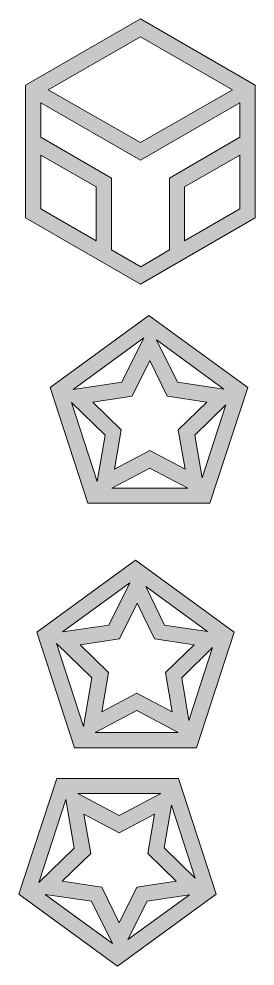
# Model space of a CAD drawing. Header units: millimetres. Extents: x -141 to 330, y -120 to 328.
# Drawn here: x -39.2 to -14.9, y 117.1 to 214.3 of the extents above; entities that cross this region are included whole.
import ezdxf

# ---------------------------------------------------------------- set-up
doc = ezdxf.new("R2010")
doc.units = ezdxf.units.MM
doc.header["$MEASUREMENT"] = 0
doc.layers.add('Layer 1', color=7, linetype='Continuous', lineweight=0)

msp = doc.modelspace()

# ---------------------------------------------------------------- hatches: boundary and pattern name
at = {"layer": 'Layer 1', "true_color": 0x231f20, "transparency": 33554687}
h = msp.add_hatch(color=250, dxfattribs=at)
h.dxf.hatch_style = 2
edge = h.paths.add_edge_path()
edge.add_spline(control_points=[(-22.154, 191.488), (-22.154, 191.488), (-22.154, 197.026), (-22.154, 197.026), (-22.154, 197.026), (-16.475, 200.307), (-16.475, 200.307), (-16.475, 200.307), (-16.475, 194.769), (-16.475, 194.769), (-16.475, 194.769), (-22.154, 191.488), (-22.154, 191.488)], knot_values=[0, 0, 0, 0, 1, 1, 1, 2, 2, 2, 3, 3, 3, 4, 4, 4, 4], degree=3, periodic=0)
edge = h.paths.add_edge_path()
edge.add_spline(control_points=[(-29.669, 190.571), (-29.669, 190.571), (-29.669, 197.944), (-29.669, 197.944), (-29.669, 197.944), (-36.936, 202.142), (-36.936, 202.142), (-36.936, 202.142), (-36.936, 205.669), (-36.936, 205.669), (-36.936, 205.669), (-26.705, 199.778), (-26.705, 199.778), (-26.705, 199.778), (-16.475, 205.669), (-16.475, 205.669), (-16.475, 205.669), (-16.475, 202.142), (-16.475, 202.142), (-16.475, 202.142), (-23.707, 197.944), (-23.707, 197.944), (-23.707, 197.944), (-23.707, 190.571), (-23.707, 190.571), (-23.707, 190.571), (-26.67, 188.842), (-26.67, 188.842), (-26.67, 188.842), (-29.669, 190.571), (-29.669, 190.571)], knot_values=[0, 0, 0, 0, 1, 1, 1, 2, 2, 2, 3, 3, 3, 4, 4, 4, 5, 5, 5, 6, 6, 6, 7, 7, 7, 8, 8, 8, 9, 9, 9, 10, 10, 10, 10], degree=3, periodic=0)
edge = h.paths.add_edge_path()
edge.add_spline(control_points=[(-36.936, 200.307), (-36.936, 200.307), (-31.256, 197.026), (-31.256, 197.026), (-31.256, 197.026), (-31.256, 191.488), (-31.256, 191.488), (-31.256, 191.488), (-36.936, 194.769), (-36.936, 194.769), (-36.936, 194.769), (-36.936, 200.307), (-36.936, 200.307)], knot_values=[0, 0, 0, 0, 1, 1, 1, 2, 2, 2, 3, 3, 3, 4, 4, 4, 4], degree=3, periodic=0)
edge = h.paths.add_edge_path()
edge.add_spline(control_points=[(-17.251, 207.01), (-17.251, 207.01), (-26.705, 201.577), (-26.705, 201.577), (-26.705, 201.577), (-36.16, 207.01), (-36.16, 207.01), (-36.16, 207.01), (-26.705, 212.443), (-26.705, 212.443), (-26.705, 212.443), (-17.251, 207.01), (-17.251, 207.01)], knot_values=[0, 0, 0, 0, 1, 1, 1, 2, 2, 2, 3, 3, 3, 4, 4, 4, 4], degree=3, periodic=0)
edge = h.paths.add_edge_path()
edge.add_spline(control_points=[(-26.705, 214.277), (-26.705, 214.277), (-38.488, 207.469), (-38.488, 207.469), (-38.488, 207.469), (-38.488, 193.851), (-38.488, 193.851), (-38.488, 193.851), (-26.705, 187.043), (-26.705, 187.043), (-26.705, 187.043), (-14.922, 193.851), (-14.922, 193.851), (-14.922, 193.851), (-14.922, 207.469), (-14.922, 207.469), (-14.922, 207.469), (-26.705, 214.277), (-26.705, 214.277)], knot_values=[0, 0, 0, 0, 1, 1, 1, 2, 2, 2, 3, 3, 3, 4, 4, 4, 5, 5, 5, 6, 6, 6, 6], degree=3, periodic=0)
h = msp.add_hatch(color=250, dxfattribs=at)
h.dxf.hatch_style = 2
edge = h.paths.add_edge_path()
edge.add_spline(control_points=[(-20.373, 167.181), (-20.373, 167.181), (-21.114, 171.556), (-21.114, 171.556), (-21.114, 171.556), (-17.939, 174.66), (-17.939, 174.66), (-17.939, 174.66), (-20.373, 167.181), (-20.373, 167.181)], knot_values=[0, 0, 0, 0, 1, 1, 1, 2, 2, 2, 3, 3, 3, 3], degree=3, periodic=0)
edge = h.paths.add_edge_path()
edge.add_spline(control_points=[(-33.778, 174.907), (-33.778, 174.907), (-30.321, 171.556), (-30.321, 171.556), (-30.321, 171.556), (-31.133, 166.793), (-31.133, 166.793), (-31.133, 166.793), (-33.778, 174.907), (-33.778, 174.907)], knot_values=[0, 0, 0, 0, 1, 1, 1, 2, 2, 2, 3, 3, 3, 3], degree=3, periodic=0)
edge = h.paths.add_edge_path()
edge.add_spline(control_points=[(-22.878, 176.989), (-22.878, 176.989), (-25.03, 181.328), (-25.03, 181.328), (-25.03, 181.328), (-18.115, 176.283), (-18.115, 176.283), (-18.115, 176.283), (-22.878, 176.989), (-22.878, 176.989)], knot_values=[0, 0, 0, 0, 1, 1, 1, 2, 2, 2, 3, 3, 3, 3], degree=3, periodic=0)
edge = h.paths.add_edge_path()
edge.add_spline(control_points=[(-33.602, 176.248), (-33.602, 176.248), (-26.335, 181.539), (-26.335, 181.539), (-26.335, 181.539), (-28.593, 176.989), (-28.593, 176.989), (-28.593, 176.989), (-33.602, 176.248), (-33.602, 176.248)], knot_values=[0, 0, 0, 0, 1, 1, 1, 2, 2, 2, 3, 3, 3, 3], degree=3, periodic=0)
edge = h.paths.add_edge_path()
edge.add_spline(control_points=[(-21.819, 166.123), (-21.819, 166.123), (-29.651, 166.123), (-29.651, 166.123), (-29.651, 166.123), (-25.735, 168.169), (-25.735, 168.169), (-25.735, 168.169), (-21.819, 166.123), (-21.819, 166.123)], knot_values=[0, 0, 0, 0, 1, 1, 1, 2, 2, 2, 3, 3, 3, 3], degree=3, periodic=0)
edge = h.paths.add_edge_path()
edge.add_spline(control_points=[(-22.102, 168.063), (-22.102, 168.063), (-25.735, 169.968), (-25.735, 169.968), (-25.735, 169.968), (-29.369, 168.063), (-29.369, 168.063), (-29.369, 168.063), (-28.663, 172.085), (-28.663, 172.085), (-28.663, 172.085), (-31.591, 174.942), (-31.591, 174.942), (-31.591, 174.942), (-27.534, 175.542), (-27.534, 175.542), (-27.534, 175.542), (-25.735, 179.211), (-25.735, 179.211), (-25.735, 179.211), (-23.936, 175.542), (-23.936, 175.542), (-23.936, 175.542), (-19.879, 174.942), (-19.879, 174.942), (-19.879, 174.942), (-22.807, 172.085), (-22.807, 172.085), (-22.807, 172.085), (-22.102, 168.063), (-22.102, 168.063)], knot_values=[0, 0, 0, 0, 1, 1, 1, 2, 2, 2, 3, 3, 3, 4, 4, 4, 5, 5, 5, 6, 6, 6, 7, 7, 7, 8, 8, 8, 9, 9, 9, 10, 10, 10, 10], degree=3, periodic=0)
edge = h.paths.add_edge_path()
edge.add_spline(control_points=[(-25.841, 183.832), (-25.841, 183.832), (-35.966, 176.459), (-35.966, 176.459), (-35.966, 176.459), (-32.085, 164.571), (-32.085, 164.571), (-32.085, 164.571), (-19.562, 164.571), (-19.562, 164.571), (-19.562, 164.571), (-15.681, 176.459), (-15.681, 176.459), (-15.681, 176.459), (-25.841, 183.832), (-25.841, 183.832)], knot_values=[0, 0, 0, 0, 1, 1, 1, 2, 2, 2, 3, 3, 3, 4, 4, 4, 5, 5, 5, 5], degree=3, periodic=0)
h = msp.add_hatch(color=250, dxfattribs=at)
h.dxf.hatch_style = 2
edge = h.paths.add_edge_path()
edge.add_spline(control_points=[(-21.713, 142.275), (-21.713, 142.275), (-22.454, 146.65), (-22.454, 146.65), (-22.454, 146.65), (-19.279, 149.754), (-19.279, 149.754), (-19.279, 149.754), (-21.713, 142.275), (-21.713, 142.275)], knot_values=[0, 0, 0, 0, 1, 1, 1, 2, 2, 2, 3, 3, 3, 3], degree=3, periodic=0)
edge = h.paths.add_edge_path()
edge.add_spline(control_points=[(-35.331, 150.177), (-35.331, 150.177), (-31.697, 146.65), (-31.697, 146.65), (-31.697, 146.65), (-32.544, 141.64), (-32.544, 141.64), (-32.544, 141.64), (-35.331, 150.177), (-35.331, 150.177)], knot_values=[0, 0, 0, 0, 1, 1, 1, 2, 2, 2, 3, 3, 3, 3], degree=3, periodic=0)
edge = h.paths.add_edge_path()
edge.add_spline(control_points=[(-24.218, 152.047), (-24.218, 152.047), (-26.158, 155.998), (-26.158, 155.998), (-26.158, 155.998), (-19.808, 151.412), (-19.808, 151.412), (-19.808, 151.412), (-24.218, 152.047), (-24.218, 152.047)], knot_values=[0, 0, 0, 0, 1, 1, 1, 2, 2, 2, 3, 3, 3, 3], degree=3, periodic=0)
edge = h.paths.add_edge_path()
edge.add_spline(control_points=[(-34.696, 151.377), (-34.696, 151.377), (-27.781, 156.386), (-27.781, 156.386), (-27.781, 156.386), (-29.933, 152.047), (-29.933, 152.047), (-29.933, 152.047), (-34.696, 151.377), (-34.696, 151.377)], knot_values=[0, 0, 0, 0, 1, 1, 1, 2, 2, 2, 3, 3, 3, 3], degree=3, periodic=0)
edge = h.paths.add_edge_path()
edge.add_spline(control_points=[(-22.807, 141.041), (-22.807, 141.041), (-31.344, 141.041), (-31.344, 141.041), (-31.344, 141.041), (-27.076, 143.298), (-27.076, 143.298), (-27.076, 143.298), (-22.807, 141.041), (-22.807, 141.041)], knot_values=[0, 0, 0, 0, 1, 1, 1, 2, 2, 2, 3, 3, 3, 3], degree=3, periodic=0)
edge = h.paths.add_edge_path()
edge.add_spline(control_points=[(-23.442, 143.157), (-23.442, 143.157), (-27.076, 145.062), (-27.076, 145.062), (-27.076, 145.062), (-30.674, 143.157), (-30.674, 143.157), (-30.674, 143.157), (-29.968, 147.179), (-29.968, 147.179), (-29.968, 147.179), (-32.897, 150.036), (-32.897, 150.036), (-32.897, 150.036), (-28.84, 150.636), (-28.84, 150.636), (-28.84, 150.636), (-27.04, 154.305), (-27.04, 154.305), (-27.04, 154.305), (-25.241, 150.636), (-25.241, 150.636), (-25.241, 150.636), (-21.184, 150.036), (-21.184, 150.036), (-21.184, 150.036), (-24.112, 147.179), (-24.112, 147.179), (-24.112, 147.179), (-23.442, 143.157), (-23.442, 143.157)], knot_values=[0, 0, 0, 0, 1, 1, 1, 2, 2, 2, 3, 3, 3, 4, 4, 4, 5, 5, 5, 6, 6, 6, 7, 7, 7, 8, 8, 8, 9, 9, 9, 10, 10, 10, 10], degree=3, periodic=0)
edge = h.paths.add_edge_path()
edge.add_spline(control_points=[(-27.217, 158.715), (-27.217, 158.715), (-37.342, 151.342), (-37.342, 151.342), (-37.342, 151.342), (-33.461, 139.453), (-33.461, 139.453), (-33.461, 139.453), (-20.937, 139.453), (-20.937, 139.453), (-20.937, 139.453), (-17.057, 151.342), (-17.057, 151.342), (-17.057, 151.342), (-27.217, 158.715), (-27.217, 158.715)], knot_values=[0, 0, 0, 0, 1, 1, 1, 2, 2, 2, 3, 3, 3, 4, 4, 4, 5, 5, 5, 5], degree=3, periodic=0)
h = msp.add_hatch(color=250, dxfattribs=at)
h.dxf.hatch_style = 2
edge = h.paths.add_edge_path()
edge.add_spline(control_points=[(-34.343, 134.161), (-34.343, 134.161), (-33.496, 129.152), (-33.496, 129.152), (-33.496, 129.152), (-37.13, 125.624), (-37.13, 125.624), (-37.13, 125.624), (-34.343, 134.161), (-34.343, 134.161)], knot_values=[0, 0, 0, 0, 1, 1, 1, 2, 2, 2, 3, 3, 3, 3], degree=3, periodic=0)
edge = h.paths.add_edge_path()
edge.add_spline(control_points=[(-21.078, 126.083), (-21.078, 126.083), (-24.253, 129.187), (-24.253, 129.187), (-24.253, 129.187), (-23.513, 133.562), (-23.513, 133.562), (-23.513, 133.562), (-21.078, 126.083), (-21.078, 126.083)], knot_values=[0, 0, 0, 0, 1, 1, 1, 2, 2, 2, 3, 3, 3, 3], degree=3, periodic=0)
edge = h.paths.add_edge_path()
edge.add_spline(control_points=[(-26.017, 123.719), (-26.017, 123.719), (-21.643, 124.354), (-21.643, 124.354), (-21.643, 124.354), (-27.993, 119.768), (-27.993, 119.768), (-27.993, 119.768), (-26.017, 123.719), (-26.017, 123.719)], knot_values=[0, 0, 0, 0, 1, 1, 1, 2, 2, 2, 3, 3, 3, 3], degree=3, periodic=0)
edge = h.paths.add_edge_path()
edge.add_spline(control_points=[(-31.732, 123.719), (-31.732, 123.719), (-29.58, 119.38), (-29.58, 119.38), (-29.58, 119.38), (-36.495, 124.389), (-36.495, 124.389), (-36.495, 124.389), (-31.732, 123.719), (-31.732, 123.719)], knot_values=[0, 0, 0, 0, 1, 1, 1, 2, 2, 2, 3, 3, 3, 3], degree=3, periodic=0)
edge = h.paths.add_edge_path()
edge.add_spline(control_points=[(-33.143, 134.761), (-33.143, 134.761), (-24.606, 134.761), (-24.606, 134.761), (-24.606, 134.761), (-28.875, 132.503), (-28.875, 132.503), (-28.875, 132.503), (-33.143, 134.761), (-33.143, 134.761)], knot_values=[0, 0, 0, 0, 1, 1, 1, 2, 2, 2, 3, 3, 3, 3], degree=3, periodic=0)
edge = h.paths.add_edge_path()
edge.add_spline(control_points=[(-32.508, 132.644), (-32.508, 132.644), (-28.875, 130.739), (-28.875, 130.739), (-28.875, 130.739), (-25.241, 132.644), (-25.241, 132.644), (-25.241, 132.644), (-25.947, 128.623), (-25.947, 128.623), (-25.947, 128.623), (-23.019, 125.765), (-23.019, 125.765), (-23.019, 125.765), (-27.076, 125.166), (-27.076, 125.166), (-27.076, 125.166), (-28.875, 121.497), (-28.875, 121.497), (-28.875, 121.497), (-30.674, 125.166), (-30.674, 125.166), (-30.674, 125.166), (-34.731, 125.765), (-34.731, 125.765), (-34.731, 125.765), (-31.803, 128.623), (-31.803, 128.623), (-31.803, 128.623), (-32.508, 132.644), (-32.508, 132.644)], knot_values=[0, 0, 0, 0, 1, 1, 1, 2, 2, 2, 3, 3, 3, 4, 4, 4, 5, 5, 5, 6, 6, 6, 7, 7, 7, 8, 8, 8, 9, 9, 9, 10, 10, 10, 10], degree=3, periodic=0)
edge = h.paths.add_edge_path()
edge.add_spline(control_points=[(-22.772, 136.313), (-22.772, 136.313), (-35.295, 136.313), (-35.295, 136.313), (-35.295, 136.313), (-39.176, 124.425), (-39.176, 124.425), (-39.176, 124.425), (-29.051, 117.052), (-29.051, 117.052), (-29.051, 117.052), (-18.927, 124.425), (-18.927, 124.425), (-18.927, 124.425), (-22.772, 136.313), (-22.772, 136.313)], knot_values=[0, 0, 0, 0, 1, 1, 1, 2, 2, 2, 3, 3, 3, 4, 4, 4, 5, 5, 5, 5], degree=3, periodic=0)

# ---------------------------------------------------------------- linework, layer by layer
at = {"layer": 'Layer 1'}
for points, knots in [([(-26.705, 214.277), (-26.705, 214.277), (-38.488, 207.469), (-38.488, 207.469), (-38.488, 207.469), (-38.488, 193.851), (-38.488, 193.851), (-38.488, 193.851), (-26.705, 187.043), (-26.705, 187.043), (-26.705, 187.043), (-14.922, 193.851), (-14.922, 193.851), (-14.922, 193.851), (-14.922, 207.469), (-14.922, 207.469), (-14.922, 207.469), (-26.705, 214.277), (-26.705, 214.277)], [0, 0, 0, 0, 1, 1, 1, 2, 2, 2, 3, 3, 3, 4, 4, 4, 5, 5, 5, 6, 6, 6, 6]), ([(-17.251, 207.01), (-17.251, 207.01), (-26.705, 201.577), (-26.705, 201.577), (-26.705, 201.577), (-36.16, 207.01), (-36.16, 207.01), (-36.16, 207.01), (-26.705, 212.443), (-26.705, 212.443), (-26.705, 212.443), (-17.251, 207.01), (-17.251, 207.01)], [0, 0, 0, 0, 1, 1, 1, 2, 2, 2, 3, 3, 3, 4, 4, 4, 4]), ([(-29.669, 190.571), (-29.669, 190.571), (-29.669, 197.944), (-29.669, 197.944), (-29.669, 197.944), (-36.936, 202.142), (-36.936, 202.142), (-36.936, 202.142), (-36.936, 205.669), (-36.936, 205.669), (-36.936, 205.669), (-26.705, 199.778), (-26.705, 199.778), (-26.705, 199.778), (-16.475, 205.669), (-16.475, 205.669), (-16.475, 205.669), (-16.475, 202.142), (-16.475, 202.142), (-16.475, 202.142), (-23.707, 197.944), (-23.707, 197.944), (-23.707, 197.944), (-23.707, 190.571), (-23.707, 190.571), (-23.707, 190.571), (-26.67, 188.842), (-26.67, 188.842), (-26.67, 188.842), (-29.669, 190.571), (-29.669, 190.571)], [0, 0, 0, 0, 1, 1, 1, 2, 2, 2, 3, 3, 3, 4, 4, 4, 5, 5, 5, 6, 6, 6, 7, 7, 7, 8, 8, 8, 9, 9, 9, 10, 10, 10, 10]), ([(-36.936, 200.307), (-36.936, 200.307), (-31.256, 197.026), (-31.256, 197.026), (-31.256, 197.026), (-31.256, 191.488), (-31.256, 191.488), (-31.256, 191.488), (-36.936, 194.769), (-36.936, 194.769), (-36.936, 194.769), (-36.936, 200.307), (-36.936, 200.307)], [0, 0, 0, 0, 1, 1, 1, 2, 2, 2, 3, 3, 3, 4, 4, 4, 4]), ([(-22.154, 191.488), (-22.154, 191.488), (-22.154, 197.026), (-22.154, 197.026), (-22.154, 197.026), (-16.475, 200.307), (-16.475, 200.307), (-16.475, 200.307), (-16.475, 194.769), (-16.475, 194.769), (-16.475, 194.769), (-22.154, 191.488), (-22.154, 191.488)], [0, 0, 0, 0, 1, 1, 1, 2, 2, 2, 3, 3, 3, 4, 4, 4, 4]), ([(-25.841, 183.832), (-25.841, 183.832), (-35.966, 176.459), (-35.966, 176.459), (-35.966, 176.459), (-32.085, 164.571), (-32.085, 164.571), (-32.085, 164.571), (-19.562, 164.571), (-19.562, 164.571), (-19.562, 164.571), (-15.681, 176.459), (-15.681, 176.459), (-15.681, 176.459), (-25.841, 183.832), (-25.841, 183.832)], [0, 0, 0, 0, 1, 1, 1, 2, 2, 2, 3, 3, 3, 4, 4, 4, 5, 5, 5, 5]), ([(-33.602, 176.248), (-33.602, 176.248), (-26.335, 181.539), (-26.335, 181.539), (-26.335, 181.539), (-28.593, 176.989), (-28.593, 176.989), (-28.593, 176.989), (-33.602, 176.248), (-33.602, 176.248)], [0, 0, 0, 0, 1, 1, 1, 2, 2, 2, 3, 3, 3, 3]), ([(-22.878, 176.989), (-22.878, 176.989), (-25.03, 181.328), (-25.03, 181.328), (-25.03, 181.328), (-18.115, 176.283), (-18.115, 176.283), (-18.115, 176.283), (-22.878, 176.989), (-22.878, 176.989)], [0, 0, 0, 0, 1, 1, 1, 2, 2, 2, 3, 3, 3, 3]), ([(-22.102, 168.063), (-22.102, 168.063), (-25.735, 169.968), (-25.735, 169.968), (-25.735, 169.968), (-29.369, 168.063), (-29.369, 168.063), (-29.369, 168.063), (-28.663, 172.085), (-28.663, 172.085), (-28.663, 172.085), (-31.591, 174.942), (-31.591, 174.942), (-31.591, 174.942), (-27.534, 175.542), (-27.534, 175.542), (-27.534, 175.542), (-25.735, 179.211), (-25.735, 179.211), (-25.735, 179.211), (-23.936, 175.542), (-23.936, 175.542), (-23.936, 175.542), (-19.879, 174.942), (-19.879, 174.942), (-19.879, 174.942), (-22.807, 172.085), (-22.807, 172.085), (-22.807, 172.085), (-22.102, 168.063), (-22.102, 168.063)], [0, 0, 0, 0, 1, 1, 1, 2, 2, 2, 3, 3, 3, 4, 4, 4, 5, 5, 5, 6, 6, 6, 7, 7, 7, 8, 8, 8, 9, 9, 9, 10, 10, 10, 10]), ([(-33.778, 174.907), (-33.778, 174.907), (-30.321, 171.556), (-30.321, 171.556), (-30.321, 171.556), (-31.133, 166.793), (-31.133, 166.793), (-31.133, 166.793), (-33.778, 174.907), (-33.778, 174.907)], [0, 0, 0, 0, 1, 1, 1, 2, 2, 2, 3, 3, 3, 3]), ([(-20.373, 167.181), (-20.373, 167.181), (-21.114, 171.556), (-21.114, 171.556), (-21.114, 171.556), (-17.939, 174.66), (-17.939, 174.66), (-17.939, 174.66), (-20.373, 167.181), (-20.373, 167.181)], [0, 0, 0, 0, 1, 1, 1, 2, 2, 2, 3, 3, 3, 3]), ([(-21.819, 166.123), (-21.819, 166.123), (-29.651, 166.123), (-29.651, 166.123), (-29.651, 166.123), (-25.735, 168.169), (-25.735, 168.169), (-25.735, 168.169), (-21.819, 166.123), (-21.819, 166.123)], [0, 0, 0, 0, 1, 1, 1, 2, 2, 2, 3, 3, 3, 3]), ([(-27.217, 158.715), (-27.217, 158.715), (-37.342, 151.342), (-37.342, 151.342), (-37.342, 151.342), (-33.461, 139.453), (-33.461, 139.453), (-33.461, 139.453), (-20.937, 139.453), (-20.937, 139.453), (-20.937, 139.453), (-17.057, 151.342), (-17.057, 151.342), (-17.057, 151.342), (-27.217, 158.715), (-27.217, 158.715)], [0, 0, 0, 0, 1, 1, 1, 2, 2, 2, 3, 3, 3, 4, 4, 4, 5, 5, 5, 5]), ([(-34.696, 151.377), (-34.696, 151.377), (-27.781, 156.386), (-27.781, 156.386), (-27.781, 156.386), (-29.933, 152.047), (-29.933, 152.047), (-29.933, 152.047), (-34.696, 151.377), (-34.696, 151.377)], [0, 0, 0, 0, 1, 1, 1, 2, 2, 2, 3, 3, 3, 3]), ([(-24.218, 152.047), (-24.218, 152.047), (-26.158, 155.998), (-26.158, 155.998), (-26.158, 155.998), (-19.808, 151.412), (-19.808, 151.412), (-19.808, 151.412), (-24.218, 152.047), (-24.218, 152.047)], [0, 0, 0, 0, 1, 1, 1, 2, 2, 2, 3, 3, 3, 3]), ([(-23.442, 143.157), (-23.442, 143.157), (-27.076, 145.062), (-27.076, 145.062), (-27.076, 145.062), (-30.674, 143.157), (-30.674, 143.157), (-30.674, 143.157), (-29.968, 147.179), (-29.968, 147.179), (-29.968, 147.179), (-32.897, 150.036), (-32.897, 150.036), (-32.897, 150.036), (-28.84, 150.636), (-28.84, 150.636), (-28.84, 150.636), (-27.04, 154.305), (-27.04, 154.305), (-27.04, 154.305), (-25.241, 150.636), (-25.241, 150.636), (-25.241, 150.636), (-21.184, 150.036), (-21.184, 150.036), (-21.184, 150.036), (-24.112, 147.179), (-24.112, 147.179), (-24.112, 147.179), (-23.442, 143.157), (-23.442, 143.157)], [0, 0, 0, 0, 1, 1, 1, 2, 2, 2, 3, 3, 3, 4, 4, 4, 5, 5, 5, 6, 6, 6, 7, 7, 7, 8, 8, 8, 9, 9, 9, 10, 10, 10, 10]), ([(-35.331, 150.177), (-35.331, 150.177), (-31.697, 146.65), (-31.697, 146.65), (-31.697, 146.65), (-32.544, 141.64), (-32.544, 141.64), (-32.544, 141.64), (-35.331, 150.177), (-35.331, 150.177)], [0, 0, 0, 0, 1, 1, 1, 2, 2, 2, 3, 3, 3, 3]), ([(-21.713, 142.275), (-21.713, 142.275), (-22.454, 146.65), (-22.454, 146.65), (-22.454, 146.65), (-19.279, 149.754), (-19.279, 149.754), (-19.279, 149.754), (-21.713, 142.275), (-21.713, 142.275)], [0, 0, 0, 0, 1, 1, 1, 2, 2, 2, 3, 3, 3, 3]), ([(-22.807, 141.041), (-22.807, 141.041), (-31.344, 141.041), (-31.344, 141.041), (-31.344, 141.041), (-27.076, 143.298), (-27.076, 143.298), (-27.076, 143.298), (-22.807, 141.041), (-22.807, 141.041)], [0, 0, 0, 0, 1, 1, 1, 2, 2, 2, 3, 3, 3, 3]), ([(-22.772, 136.313), (-22.772, 136.313), (-35.295, 136.313), (-35.295, 136.313), (-35.295, 136.313), (-39.176, 124.425), (-39.176, 124.425), (-39.176, 124.425), (-29.051, 117.052), (-29.051, 117.052), (-29.051, 117.052), (-18.927, 124.425), (-18.927, 124.425), (-18.927, 124.425), (-22.772, 136.313), (-22.772, 136.313)], [0, 0, 0, 0, 1, 1, 1, 2, 2, 2, 3, 3, 3, 4, 4, 4, 5, 5, 5, 5]), ([(-33.143, 134.761), (-33.143, 134.761), (-24.606, 134.761), (-24.606, 134.761), (-24.606, 134.761), (-28.875, 132.503), (-28.875, 132.503), (-28.875, 132.503), (-33.143, 134.761), (-33.143, 134.761)], [0, 0, 0, 0, 1, 1, 1, 2, 2, 2, 3, 3, 3, 3]), ([(-34.343, 134.161), (-34.343, 134.161), (-33.496, 129.152), (-33.496, 129.152), (-33.496, 129.152), (-37.13, 125.624), (-37.13, 125.624), (-37.13, 125.624), (-34.343, 134.161), (-34.343, 134.161)], [0, 0, 0, 0, 1, 1, 1, 2, 2, 2, 3, 3, 3, 3]), ([(-21.078, 126.083), (-21.078, 126.083), (-24.253, 129.187), (-24.253, 129.187), (-24.253, 129.187), (-23.513, 133.562), (-23.513, 133.562), (-23.513, 133.562), (-21.078, 126.083), (-21.078, 126.083)], [0, 0, 0, 0, 1, 1, 1, 2, 2, 2, 3, 3, 3, 3]), ([(-32.508, 132.644), (-32.508, 132.644), (-28.875, 130.739), (-28.875, 130.739), (-28.875, 130.739), (-25.241, 132.644), (-25.241, 132.644), (-25.241, 132.644), (-25.947, 128.623), (-25.947, 128.623), (-25.947, 128.623), (-23.019, 125.765), (-23.019, 125.765), (-23.019, 125.765), (-27.076, 125.166), (-27.076, 125.166), (-27.076, 125.166), (-28.875, 121.497), (-28.875, 121.497), (-28.875, 121.497), (-30.674, 125.166), (-30.674, 125.166), (-30.674, 125.166), (-34.731, 125.765), (-34.731, 125.765), (-34.731, 125.765), (-31.803, 128.623), (-31.803, 128.623), (-31.803, 128.623), (-32.508, 132.644), (-32.508, 132.644)], [0, 0, 0, 0, 1, 1, 1, 2, 2, 2, 3, 3, 3, 4, 4, 4, 5, 5, 5, 6, 6, 6, 7, 7, 7, 8, 8, 8, 9, 9, 9, 10, 10, 10, 10]), ([(-31.732, 123.719), (-31.732, 123.719), (-29.58, 119.38), (-29.58, 119.38), (-29.58, 119.38), (-36.495, 124.389), (-36.495, 124.389), (-36.495, 124.389), (-31.732, 123.719), (-31.732, 123.719)], [0, 0, 0, 0, 1, 1, 1, 2, 2, 2, 3, 3, 3, 3]), ([(-26.017, 123.719), (-26.017, 123.719), (-21.643, 124.354), (-21.643, 124.354), (-21.643, 124.354), (-27.993, 119.768), (-27.993, 119.768), (-27.993, 119.768), (-26.017, 123.719), (-26.017, 123.719)], [0, 0, 0, 0, 1, 1, 1, 2, 2, 2, 3, 3, 3, 3])]:
    msp.add_open_spline(points, degree=3, knots=knots, dxfattribs=at)

doc.saveas('drawing.dxf')
